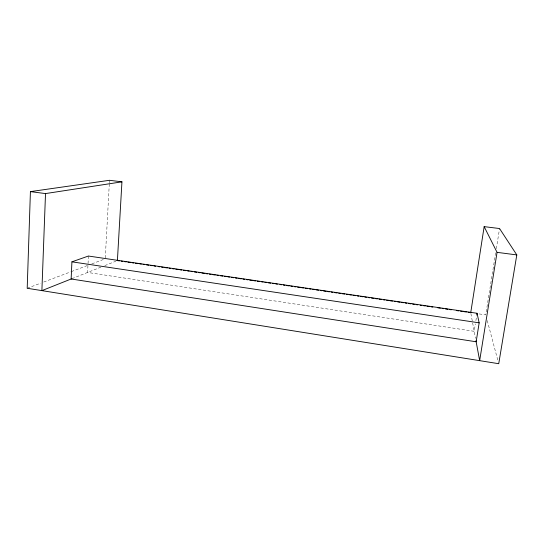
<?xml version="1.0" encoding="UTF-8"?>
<svg xmlns="http://www.w3.org/2000/svg" width="544" height="544" viewBox="0 0 544 544"><rect width="100%" height="100%" fill="white"/><g stroke="black" fill="none" stroke-linecap="round" stroke-linejoin="round"><path stroke-width="0.41" stroke-dasharray="2.72 2.04" d="M88.42 256.034L87.604 272.442L474.205 331.316L475.368 323.938M105.278 257.958L109.31 183.675M109.358 182.832L109.494 180.295M475.891 320.654L476.666 315.738M495.666 252.851L485.724 314.881L478.169 313.766M496.339 248.656L499.562 228.541M71.93 278.678L100.885 267.165M104.815 265.601L115.831 261.222M27.2 288.272L40.603 283.213M43.751 282.023L70.55 271.898M71.339 271.606L88.679 265.05M91.834 263.86L103.659 259.4M487.247 320.572L497.862 360.448M470.893 313.5L475.51 338.314"/><path stroke-width="0.82" d="M117.402 260.596L121.944 181.839L109.494 180.295L30.416 191.617L27.2 288.272L498.732 363.705L516.8 254.918L499.562 228.541L484.16 226.637L470.737 312.671M121.944 181.839L45.512 193.582L41.888 290.625L71.781 278.739M71.917 261.834L71.142 278.99L476.15 341.775L479.162 322.837L477.054 313.276L88.42 256.034L71.917 261.834L479.162 322.837M476.796 314.915L477.054 313.276M484.16 226.637L497.06 252.348L479.665 360.652L475.973 340.796M30.416 191.617L45.512 193.582M497.06 252.348L516.8 254.918M116.994 260.535L119.517 260.909M121.196 261.154L122.876 261.399M124.556 261.65L126.235 261.895M127.915 262.147L130.431 262.514M132.11 262.766L133.79 263.01M135.47 263.255L137.992 263.629M139.672 263.874L141.352 264.126M143.031 264.37L144.711 264.622M146.39 264.867L148.913 265.241M150.593 265.486L152.272 265.737M153.952 265.982L155.632 266.227M158.148 266.601L159.834 266.846M161.514 267.097L163.193 267.342M164.873 267.594L167.389 267.961M169.068 268.212L170.748 268.457M172.428 268.702L174.107 268.954M175.787 269.198L178.31 269.572M179.989 269.817L181.669 270.069M183.348 270.314L185.871 270.688M187.551 270.932L189.23 271.184M190.91 271.429L192.59 271.674M194.269 271.925L196.785 272.292M198.465 272.544L200.151 272.789M201.831 273.04L204.347 273.408M206.026 273.659L207.706 273.904M209.386 274.149L211.065 274.4M212.745 274.645L215.268 275.019M216.947 275.264L218.627 275.516M220.306 275.76L222.829 276.134M224.509 276.379L226.188 276.631M227.868 276.876L229.548 277.12M231.227 277.372L233.743 277.739M235.423 277.991L237.102 278.236M238.782 278.487L241.305 278.854M242.984 279.106L244.664 279.351M246.344 279.596L248.023 279.847M249.703 280.092L252.226 280.466M253.905 280.711L255.585 280.962M257.264 281.207L259.78 281.581M261.46 281.826L263.146 282.078M264.826 282.322L266.506 282.567M268.185 282.819L270.701 283.186M272.381 283.438L274.06 283.682M275.74 283.934L277.42 284.179M279.942 284.553L281.622 284.798M283.302 285.042L284.981 285.294M286.661 285.539L289.184 285.913M290.863 286.158L292.543 286.409M294.222 286.654L295.902 286.906M297.582 287.15L300.098 287.524M301.777 287.769L303.464 288.014M305.143 288.266L307.659 288.633M309.339 288.884L311.018 289.129M312.698 289.381L314.378 289.626M316.057 289.87L318.58 290.244M320.26 290.489L321.939 290.741M323.619 290.986L326.142 291.36M327.821 291.604L329.501 291.856M331.18 292.101L332.86 292.352M334.54 292.597L337.056 292.971M338.735 293.216L340.415 293.461M342.094 293.712L344.617 294.08M346.297 294.331L347.976 294.576M349.656 294.828L351.336 295.072M353.015 295.317L355.538 295.691M357.218 295.943L358.897 296.188M360.577 296.432L363.093 296.806M364.772 297.051L366.459 297.303M368.138 297.548L369.818 297.799M371.498 298.044L374.014 298.418M375.693 298.663L377.373 298.908M379.052 299.159L381.575 299.526M383.255 299.778L384.934 300.023M386.614 300.274L388.294 300.519M389.973 300.764L392.496 301.138M394.176 301.39L395.855 301.634M397.535 301.879L400.051 302.253M401.73 302.498L403.41 302.75M405.09 302.994L406.776 303.246M408.456 303.491L410.972 303.865M412.651 304.11L414.331 304.354M416.01 304.606L417.69 304.851M420.213 305.225L421.892 305.47M423.572 305.721L425.252 305.966M426.931 306.211L429.454 306.585M431.134 306.836L432.813 307.081M437.852 307.822L440.368 308.196M442.048 308.441L443.727 308.693M445.407 308.938L447.93 309.312M449.609 309.556L451.289 309.801M456.328 310.549L458.85 310.916M460.53 311.168L462.21 311.413M463.889 311.658L466.405 312.032M468.092 312.283L469.771 312.528"/></g></svg>
